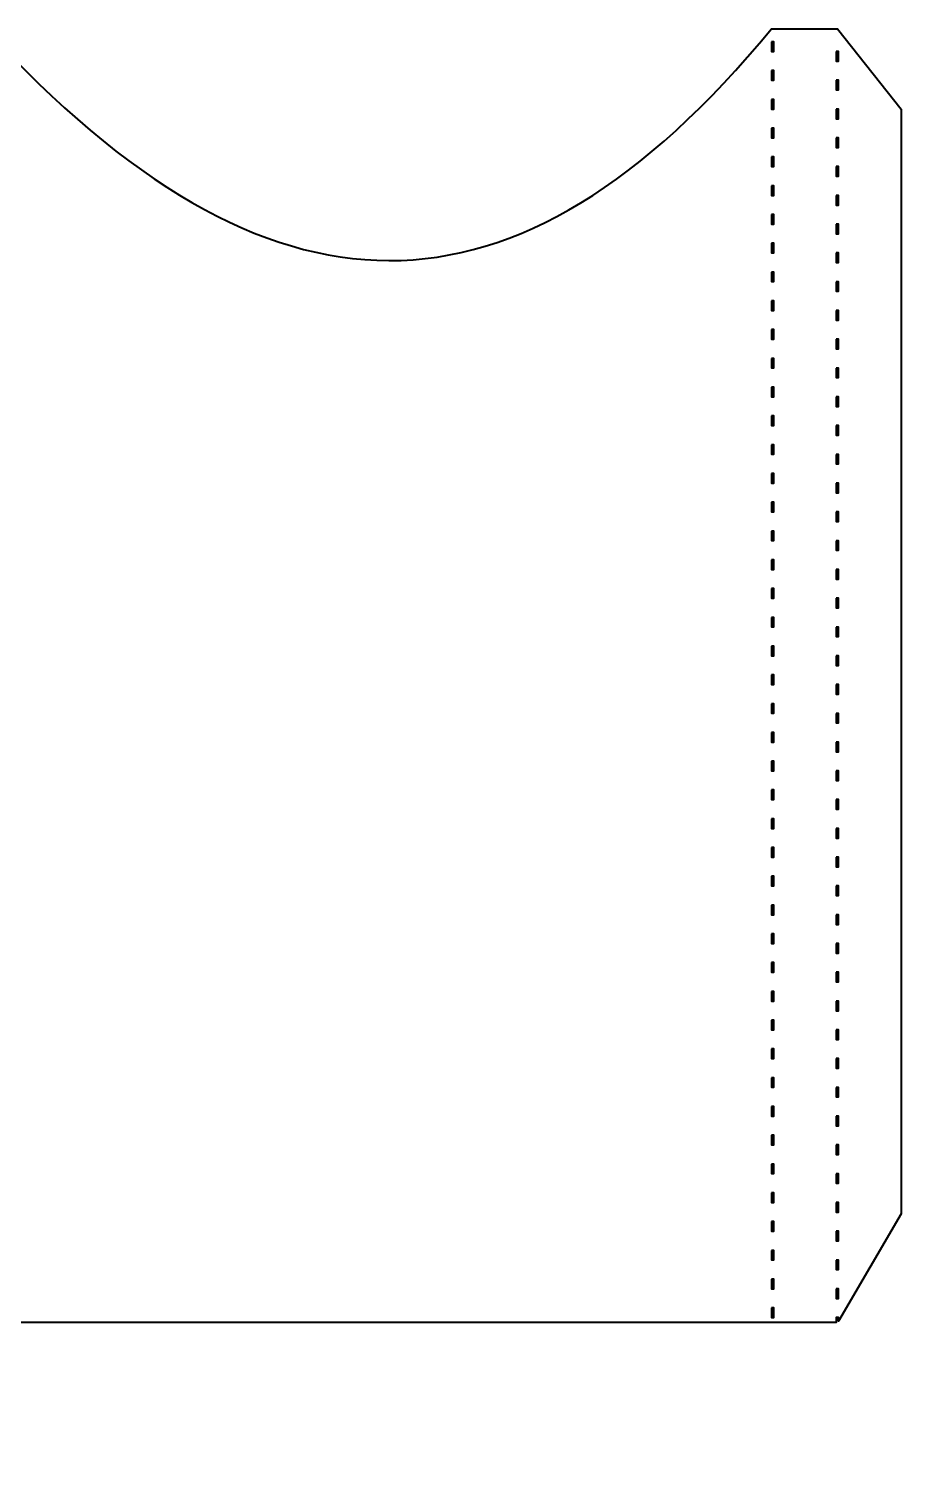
# Model space of a CAD drawing. Header units: centimetres. Extents: x -23.7 to 23.7, y -13.8 to 13.8.
# Drawn here: x -13.06 to -2.46, y -3.65 to 13.82 of the extents above; entities that cross this region are included whole.
import ezdxf

# ---------------------------------------------------------------- set-up
doc = ezdxf.new("R2010")
doc.units = ezdxf.units.CM
doc.header["$MEASUREMENT"] = 0
doc.layers.add('Layer 1', color=7, linetype='Continuous')

msp = doc.modelspace()

# ---------------------------------------------------------------- linework, layer by layer
at = {"layer": 'Layer 1', "color": 29, "lineweight": 40}
for points, knots in [([(-3.23298, 13.81832), (-3.23298, 13.81832), (-4.036, 13.81771), (-4.036, 13.81771), (-4.036, 13.81771), (-7.13794, 10.05372), (-10.1473, 10.08015), (-13.58127, 13.81048), (-13.58127, 13.81048), (-13.58127, 13.81048), (-23.66111, 13.80285), (-23.66111, 13.80285), (-23.66111, 13.80285), (-23.66111, 13.80285), (-23.64928, -2.60789), (-23.64928, -2.60789), (-23.64928, -2.60789), (-23.64928, -2.60789), (-22.76664, -3.64977), (-22.76664, -3.64977), (-22.76664, -3.64977), (-22.76664, -3.64977), (-14.93935, -3.64977), (-14.93935, -3.64977), (-14.93935, -3.64977), (-14.93935, -3.64977), (-14.25416, -2.62245), (-14.25416, -2.62245), (-14.25416, -2.62245), (-14.25416, -2.62245), (-14.25234, -1.89541), (-14.25234, -1.89541), (-14.25234, -1.89541), (-14.25234, -1.89541), (-14.20593, -1.89359), (-14.20593, -1.89359), (-14.20593, -1.89359), (-14.20593, -1.89359), (-14.20593, -3.26396), (-14.20593, -3.26396), (-14.20593, -3.26396), (-14.20593, -3.26396), (-13.99755, -3.64613), (-13.99755, -3.64613), (-13.99755, -3.64613), (-13.99755, -3.64613), (-13.72184, -3.64613), (-13.72184, -3.64613), (-13.72184, -3.64613), (-13.72184, -3.64613), (-13.54713, -3.23393), (-13.54713, -3.23393), (-13.54713, -3.23393), (-13.54713, -3.23393), (-13.54713, -1.89541), (-13.54713, -1.89541), (-13.54713, -1.89541), (-13.54713, -1.89541), (-13.56078, -1.89541), (-13.56078, -1.89541), (-13.56078, -1.89541), (-13.56078, -1.89541), (-13.56078, -1.7935), (-13.56078, -1.7935), (-13.56078, -1.7935), (-13.56078, -1.7935), (-13.53166, -1.7935), (-13.53166, -1.7935), (-13.53166, -1.7935), (-13.53166, -1.7935), (-13.53166, -1.89359), (-13.53166, -1.89359), (-13.53166, -1.89359), (-13.53166, -1.89359), (-3.25208, -1.89359), (-3.25208, -1.89359), (-3.25208, -1.89359), (-3.25208, -1.89359), (-3.25208, -1.83262), (-3.25208, -1.83262), (-3.25208, -1.83262), (-3.25208, -1.83262), (-3.22296, -1.83262), (-3.22296, -1.83262), (-3.22296, -1.83262), (-3.22296, -1.83262), (-3.22296, -1.8763), (-3.22296, -1.8763), (-3.22296, -1.8763), (-3.22296, -1.8763), (-2.45952, -0.57327), (-2.45952, -0.57327), (-2.45952, -0.57327), (-2.45952, -0.57327), (-2.45952, 12.84104), (-2.45952, 12.84104), (-2.45952, 12.84104), (-2.45952, 12.84104), (-3.23297, 13.81832), (-3.23297, 13.81832), (-3.23297, 13.81832), (-3.23297, 13.81832), (-3.23298, 13.81832), (-3.23298, 13.81832)], [0, 0, 0, 0, 0.03703704, 0.03703704, 0.03703704, 0.03703704, 0.07407407, 0.07407407, 0.07407407, 0.07407407, 0.11111111, 0.11111111, 0.11111111, 0.11111111, 0.14814815, 0.14814815, 0.14814815, 0.14814815, 0.18518519, 0.18518519, 0.18518519, 0.18518519, 0.22222222, 0.22222222, 0.22222222, 0.22222222, 0.25925926, 0.25925926, 0.25925926, 0.25925926, 0.2962963, 0.2962963, 0.2962963, 0.2962963, 0.33333333, 0.33333333, 0.33333333, 0.33333333, 0.37037037, 0.37037037, 0.37037037, 0.37037037, 0.40740741, 0.40740741, 0.40740741, 0.40740741, 0.44444444, 0.44444444, 0.44444444, 0.44444444, 0.48148148, 0.48148148, 0.48148148, 0.48148148, 0.51851852, 0.51851852, 0.51851852, 0.51851852, 0.55555556, 0.55555556, 0.55555556, 0.55555556, 0.59259259, 0.59259259, 0.59259259, 0.59259259, 0.62962963, 0.62962963, 0.62962963, 0.62962963, 0.66666667, 0.66666667, 0.66666667, 0.66666667, 0.7037037, 0.7037037, 0.7037037, 0.7037037, 0.74074074, 0.74074074, 0.74074074, 0.74074074, 0.77777778, 0.77777778, 0.77777778, 0.77777778, 0.81481481, 0.81481481, 0.81481481, 0.81481481, 0.85185185, 0.85185185, 0.85185185, 0.85185185, 0.88888889, 0.88888889, 0.88888889, 0.88888889, 0.92592593, 0.92592593, 0.92592593, 0.92592593, 1, 1, 1, 1]), ([(-4.03646, 13.65908), (-4.03646, 13.65908), (-4.00734, 13.65908), (-4.00734, 13.65908), (-4.00734, 13.65908), (-4.00734, 13.65908), (-4.00734, 13.54261), (-4.00734, 13.54261), (-4.00734, 13.54261), (-4.00734, 13.54261), (-4.03646, 13.54261), (-4.03646, 13.54261), (-4.03646, 13.54261), (-4.03646, 13.54261), (-4.03646, 13.65908), (-4.03646, 13.65908)], [0, 0, 0, 0, 0.2, 0.2, 0.2, 0.2, 0.4, 0.4, 0.4, 0.4, 0.6, 0.6, 0.6, 0.6, 1, 1, 1, 1]), ([(-3.25209, 13.5417), (-3.25209, 13.5417), (-3.22297, 13.5417), (-3.22297, 13.5417), (-3.22297, 13.5417), (-3.22297, 13.5417), (-3.22297, 13.42523), (-3.22297, 13.42523), (-3.22297, 13.42523), (-3.22297, 13.42523), (-3.25209, 13.42523), (-3.25209, 13.42523), (-3.25209, 13.42523), (-3.25209, 13.42523), (-3.25209, 13.5417), (-3.25209, 13.5417)], [0, 0, 0, 0, 0.2, 0.2, 0.2, 0.2, 0.4, 0.4, 0.4, 0.4, 0.6, 0.6, 0.6, 0.6, 1, 1, 1, 1]), ([(-4.03646, 13.30967), (-4.03646, 13.30967), (-4.00734, 13.30967), (-4.00734, 13.30967), (-4.00734, 13.30967), (-4.00734, 13.30967), (-4.00734, 13.1932), (-4.00734, 13.1932), (-4.00734, 13.1932), (-4.00734, 13.1932), (-4.03646, 13.1932), (-4.03646, 13.1932), (-4.03646, 13.1932), (-4.03646, 13.1932), (-4.03646, 13.30967), (-4.03646, 13.30967)], [0, 0, 0, 0, 0.2, 0.2, 0.2, 0.2, 0.4, 0.4, 0.4, 0.4, 0.6, 0.6, 0.6, 0.6, 1, 1, 1, 1]), ([(-3.25209, 13.19228), (-3.25209, 13.19228), (-3.22297, 13.19228), (-3.22297, 13.19228), (-3.22297, 13.19228), (-3.22297, 13.19228), (-3.22297, 13.07581), (-3.22297, 13.07581), (-3.22297, 13.07581), (-3.22297, 13.07581), (-3.25209, 13.07581), (-3.25209, 13.07581), (-3.25209, 13.07581), (-3.25209, 13.07581), (-3.25209, 13.19228), (-3.25209, 13.19228)], [0, 0, 0, 0, 0.2, 0.2, 0.2, 0.2, 0.4, 0.4, 0.4, 0.4, 0.6, 0.6, 0.6, 0.6, 1, 1, 1, 1]), ([(-4.03646, 12.96025), (-4.03646, 12.96025), (-4.00734, 12.96025), (-4.00734, 12.96025), (-4.00734, 12.96025), (-4.00734, 12.96025), (-4.00734, 12.84378), (-4.00734, 12.84378), (-4.00734, 12.84378), (-4.00734, 12.84378), (-4.03646, 12.84378), (-4.03646, 12.84378), (-4.03646, 12.84378), (-4.03646, 12.84378), (-4.03646, 12.96025), (-4.03646, 12.96025)], [0, 0, 0, 0, 0.2, 0.2, 0.2, 0.2, 0.4, 0.4, 0.4, 0.4, 0.6, 0.6, 0.6, 0.6, 1, 1, 1, 1]), ([(-3.25209, 12.84287), (-3.25209, 12.84287), (-3.22297, 12.84287), (-3.22297, 12.84287), (-3.22297, 12.84287), (-3.22297, 12.84287), (-3.22297, 12.7264), (-3.22297, 12.7264), (-3.22297, 12.7264), (-3.22297, 12.7264), (-3.25209, 12.7264), (-3.25209, 12.7264), (-3.25209, 12.7264), (-3.25209, 12.7264), (-3.25209, 12.84287), (-3.25209, 12.84287)], [0, 0, 0, 0, 0.2, 0.2, 0.2, 0.2, 0.4, 0.4, 0.4, 0.4, 0.6, 0.6, 0.6, 0.6, 1, 1, 1, 1]), ([(-4.03646, 12.61083), (-4.03646, 12.61083), (-4.00734, 12.61083), (-4.00734, 12.61083), (-4.00734, 12.61083), (-4.00734, 12.61083), (-4.00734, 12.49436), (-4.00734, 12.49436), (-4.00734, 12.49436), (-4.00734, 12.49436), (-4.03646, 12.49436), (-4.03646, 12.49436), (-4.03646, 12.49436), (-4.03646, 12.49436), (-4.03646, 12.61083), (-4.03646, 12.61083)], [0, 0, 0, 0, 0.2, 0.2, 0.2, 0.2, 0.4, 0.4, 0.4, 0.4, 0.6, 0.6, 0.6, 0.6, 1, 1, 1, 1]), ([(-3.25209, 12.49345), (-3.25209, 12.49345), (-3.22297, 12.49345), (-3.22297, 12.49345), (-3.22297, 12.49345), (-3.22297, 12.49345), (-3.22297, 12.37698), (-3.22297, 12.37698), (-3.22297, 12.37698), (-3.22297, 12.37698), (-3.25209, 12.37698), (-3.25209, 12.37698), (-3.25209, 12.37698), (-3.25209, 12.37698), (-3.25209, 12.49345), (-3.25209, 12.49345)], [0, 0, 0, 0, 0.2, 0.2, 0.2, 0.2, 0.4, 0.4, 0.4, 0.4, 0.6, 0.6, 0.6, 0.6, 1, 1, 1, 1]), ([(-4.03646, 12.26142), (-4.03646, 12.26142), (-4.00734, 12.26142), (-4.00734, 12.26142), (-4.00734, 12.26142), (-4.00734, 12.26142), (-4.00734, 12.14495), (-4.00734, 12.14495), (-4.00734, 12.14495), (-4.00734, 12.14495), (-4.03646, 12.14495), (-4.03646, 12.14495), (-4.03646, 12.14495), (-4.03646, 12.14495), (-4.03646, 12.26142), (-4.03646, 12.26142)], [0, 0, 0, 0, 0.2, 0.2, 0.2, 0.2, 0.4, 0.4, 0.4, 0.4, 0.6, 0.6, 0.6, 0.6, 1, 1, 1, 1]), ([(-3.25209, 12.14403), (-3.25209, 12.14403), (-3.22297, 12.14403), (-3.22297, 12.14403), (-3.22297, 12.14403), (-3.22297, 12.14403), (-3.22297, 12.02756), (-3.22297, 12.02756), (-3.22297, 12.02756), (-3.22297, 12.02756), (-3.25209, 12.02756), (-3.25209, 12.02756), (-3.25209, 12.02756), (-3.25209, 12.02756), (-3.25209, 12.14403), (-3.25209, 12.14403)], [0, 0, 0, 0, 0.2, 0.2, 0.2, 0.2, 0.4, 0.4, 0.4, 0.4, 0.6, 0.6, 0.6, 0.6, 1, 1, 1, 1]), ([(-4.03646, 11.912), (-4.03646, 11.912), (-4.00734, 11.912), (-4.00734, 11.912), (-4.00734, 11.912), (-4.00734, 11.912), (-4.00734, 11.79553), (-4.00734, 11.79553), (-4.00734, 11.79553), (-4.00734, 11.79553), (-4.03646, 11.79553), (-4.03646, 11.79553), (-4.03646, 11.79553), (-4.03646, 11.79553), (-4.03646, 11.912), (-4.03646, 11.912)], [0, 0, 0, 0, 0.2, 0.2, 0.2, 0.2, 0.4, 0.4, 0.4, 0.4, 0.6, 0.6, 0.6, 0.6, 1, 1, 1, 1]), ([(-3.25209, 11.79462), (-3.25209, 11.79462), (-3.22297, 11.79462), (-3.22297, 11.79462), (-3.22297, 11.79462), (-3.22297, 11.79462), (-3.22297, 11.67815), (-3.22297, 11.67815), (-3.22297, 11.67815), (-3.22297, 11.67815), (-3.25209, 11.67815), (-3.25209, 11.67815), (-3.25209, 11.67815), (-3.25209, 11.67815), (-3.25209, 11.79462), (-3.25209, 11.79462)], [0, 0, 0, 0, 0.2, 0.2, 0.2, 0.2, 0.4, 0.4, 0.4, 0.4, 0.6, 0.6, 0.6, 0.6, 1, 1, 1, 1]), ([(-4.03646, 11.56258), (-4.03646, 11.56258), (-4.00734, 11.56258), (-4.00734, 11.56258), (-4.00734, 11.56258), (-4.00734, 11.56258), (-4.00734, 11.44611), (-4.00734, 11.44611), (-4.00734, 11.44611), (-4.00734, 11.44611), (-4.03646, 11.44611), (-4.03646, 11.44611), (-4.03646, 11.44611), (-4.03646, 11.44611), (-4.03646, 11.56258), (-4.03646, 11.56258)], [0, 0, 0, 0, 0.2, 0.2, 0.2, 0.2, 0.4, 0.4, 0.4, 0.4, 0.6, 0.6, 0.6, 0.6, 1, 1, 1, 1]), ([(-3.25209, 11.4452), (-3.25209, 11.4452), (-3.22297, 11.4452), (-3.22297, 11.4452), (-3.22297, 11.4452), (-3.22297, 11.4452), (-3.22297, 11.32873), (-3.22297, 11.32873), (-3.22297, 11.32873), (-3.22297, 11.32873), (-3.25209, 11.32873), (-3.25209, 11.32873), (-3.25209, 11.32873), (-3.25209, 11.32873), (-3.25209, 11.4452), (-3.25209, 11.4452)], [0, 0, 0, 0, 0.2, 0.2, 0.2, 0.2, 0.4, 0.4, 0.4, 0.4, 0.6, 0.6, 0.6, 0.6, 1, 1, 1, 1]), ([(-4.03646, 11.21317), (-4.03646, 11.21317), (-4.00734, 11.21317), (-4.00734, 11.21317), (-4.00734, 11.21317), (-4.00734, 11.21317), (-4.00734, 11.0967), (-4.00734, 11.0967), (-4.00734, 11.0967), (-4.00734, 11.0967), (-4.03646, 11.0967), (-4.03646, 11.0967), (-4.03646, 11.0967), (-4.03646, 11.0967), (-4.03646, 11.21317), (-4.03646, 11.21317)], [0, 0, 0, 0, 0.2, 0.2, 0.2, 0.2, 0.4, 0.4, 0.4, 0.4, 0.6, 0.6, 0.6, 0.6, 1, 1, 1, 1]), ([(-3.25209, 11.09579), (-3.25209, 11.09579), (-3.22297, 11.09579), (-3.22297, 11.09579), (-3.22297, 11.09579), (-3.22297, 11.09579), (-3.22297, 10.97932), (-3.22297, 10.97932), (-3.22297, 10.97932), (-3.22297, 10.97932), (-3.25209, 10.97932), (-3.25209, 10.97932), (-3.25209, 10.97932), (-3.25209, 10.97932), (-3.25209, 11.09579), (-3.25209, 11.09579)], [0, 0, 0, 0, 0.2, 0.2, 0.2, 0.2, 0.4, 0.4, 0.4, 0.4, 0.6, 0.6, 0.6, 0.6, 1, 1, 1, 1]), ([(-4.03646, 10.86375), (-4.03646, 10.86375), (-4.00734, 10.86375), (-4.00734, 10.86375), (-4.00734, 10.86375), (-4.00734, 10.86375), (-4.00734, 10.74728), (-4.00734, 10.74728), (-4.00734, 10.74728), (-4.00734, 10.74728), (-4.03646, 10.74728), (-4.03646, 10.74728), (-4.03646, 10.74728), (-4.03646, 10.74728), (-4.03646, 10.86375), (-4.03646, 10.86375)], [0, 0, 0, 0, 0.2, 0.2, 0.2, 0.2, 0.4, 0.4, 0.4, 0.4, 0.6, 0.6, 0.6, 0.6, 1, 1, 1, 1]), ([(-3.25209, 10.74637), (-3.25209, 10.74637), (-3.22297, 10.74637), (-3.22297, 10.74637), (-3.22297, 10.74637), (-3.22297, 10.74637), (-3.22297, 10.6299), (-3.22297, 10.6299), (-3.22297, 10.6299), (-3.22297, 10.6299), (-3.25209, 10.6299), (-3.25209, 10.6299), (-3.25209, 10.6299), (-3.25209, 10.6299), (-3.25209, 10.74637), (-3.25209, 10.74637)], [0, 0, 0, 0, 0.2, 0.2, 0.2, 0.2, 0.4, 0.4, 0.4, 0.4, 0.6, 0.6, 0.6, 0.6, 1, 1, 1, 1]), ([(-4.03646, 10.51433), (-4.03646, 10.51433), (-4.00734, 10.51433), (-4.00734, 10.51433), (-4.00734, 10.51433), (-4.00734, 10.51433), (-4.00734, 10.39786), (-4.00734, 10.39786), (-4.00734, 10.39786), (-4.00734, 10.39786), (-4.03646, 10.39786), (-4.03646, 10.39786), (-4.03646, 10.39786), (-4.03646, 10.39786), (-4.03646, 10.51433), (-4.03646, 10.51433)], [0, 0, 0, 0, 0.2, 0.2, 0.2, 0.2, 0.4, 0.4, 0.4, 0.4, 0.6, 0.6, 0.6, 0.6, 1, 1, 1, 1]), ([(-3.25209, 10.39695), (-3.25209, 10.39695), (-3.22297, 10.39695), (-3.22297, 10.39695), (-3.22297, 10.39695), (-3.22297, 10.39695), (-3.22297, 10.28048), (-3.22297, 10.28048), (-3.22297, 10.28048), (-3.22297, 10.28048), (-3.25209, 10.28048), (-3.25209, 10.28048), (-3.25209, 10.28048), (-3.25209, 10.28048), (-3.25209, 10.39695), (-3.25209, 10.39695)], [0, 0, 0, 0, 0.2, 0.2, 0.2, 0.2, 0.4, 0.4, 0.4, 0.4, 0.6, 0.6, 0.6, 0.6, 1, 1, 1, 1]), ([(-4.03646, 10.16492), (-4.03646, 10.16492), (-4.00734, 10.16492), (-4.00734, 10.16492), (-4.00734, 10.16492), (-4.00734, 10.16492), (-4.00734, 10.04845), (-4.00734, 10.04845), (-4.00734, 10.04845), (-4.00734, 10.04845), (-4.03646, 10.04845), (-4.03646, 10.04845), (-4.03646, 10.04845), (-4.03646, 10.04845), (-4.03646, 10.16492), (-4.03646, 10.16492)], [0, 0, 0, 0, 0.2, 0.2, 0.2, 0.2, 0.4, 0.4, 0.4, 0.4, 0.6, 0.6, 0.6, 0.6, 1, 1, 1, 1]), ([(-3.25209, 10.04754), (-3.25209, 10.04754), (-3.22297, 10.04754), (-3.22297, 10.04754), (-3.22297, 10.04754), (-3.22297, 10.04754), (-3.22297, 9.93107), (-3.22297, 9.93107), (-3.22297, 9.93107), (-3.22297, 9.93107), (-3.25209, 9.93107), (-3.25209, 9.93107), (-3.25209, 9.93107), (-3.25209, 9.93107), (-3.25209, 10.04754), (-3.25209, 10.04754)], [0, 0, 0, 0, 0.2, 0.2, 0.2, 0.2, 0.4, 0.4, 0.4, 0.4, 0.6, 0.6, 0.6, 0.6, 1, 1, 1, 1]), ([(-4.03646, 9.8155), (-4.03646, 9.8155), (-4.00734, 9.8155), (-4.00734, 9.8155), (-4.00734, 9.8155), (-4.00734, 9.8155), (-4.00734, 9.69903), (-4.00734, 9.69903), (-4.00734, 9.69903), (-4.00734, 9.69903), (-4.03646, 9.69903), (-4.03646, 9.69903), (-4.03646, 9.69903), (-4.03646, 9.69903), (-4.03646, 9.8155), (-4.03646, 9.8155)], [0, 0, 0, 0, 0.2, 0.2, 0.2, 0.2, 0.4, 0.4, 0.4, 0.4, 0.6, 0.6, 0.6, 0.6, 1, 1, 1, 1]), ([(-3.25209, 9.69812), (-3.25209, 9.69812), (-3.22297, 9.69812), (-3.22297, 9.69812), (-3.22297, 9.69812), (-3.22297, 9.69812), (-3.22297, 9.58165), (-3.22297, 9.58165), (-3.22297, 9.58165), (-3.22297, 9.58165), (-3.25209, 9.58165), (-3.25209, 9.58165), (-3.25209, 9.58165), (-3.25209, 9.58165), (-3.25209, 9.69812), (-3.25209, 9.69812)], [0, 0, 0, 0, 0.2, 0.2, 0.2, 0.2, 0.4, 0.4, 0.4, 0.4, 0.6, 0.6, 0.6, 0.6, 1, 1, 1, 1]), ([(-4.03646, 9.46609), (-4.03646, 9.46609), (-4.00734, 9.46609), (-4.00734, 9.46609), (-4.00734, 9.46609), (-4.00734, 9.46609), (-4.00734, 9.34962), (-4.00734, 9.34962), (-4.00734, 9.34962), (-4.00734, 9.34962), (-4.03646, 9.34962), (-4.03646, 9.34962), (-4.03646, 9.34962), (-4.03646, 9.34962), (-4.03646, 9.46609), (-4.03646, 9.46609)], [0, 0, 0, 0, 0.2, 0.2, 0.2, 0.2, 0.4, 0.4, 0.4, 0.4, 0.6, 0.6, 0.6, 0.6, 1, 1, 1, 1]), ([(-3.25209, 9.3487), (-3.25209, 9.3487), (-3.22297, 9.3487), (-3.22297, 9.3487), (-3.22297, 9.3487), (-3.22297, 9.3487), (-3.22297, 9.23223), (-3.22297, 9.23223), (-3.22297, 9.23223), (-3.22297, 9.23223), (-3.25209, 9.23223), (-3.25209, 9.23223), (-3.25209, 9.23223), (-3.25209, 9.23223), (-3.25209, 9.3487), (-3.25209, 9.3487)], [0, 0, 0, 0, 0.2, 0.2, 0.2, 0.2, 0.4, 0.4, 0.4, 0.4, 0.6, 0.6, 0.6, 0.6, 1, 1, 1, 1]), ([(-4.03646, 9.11667), (-4.03646, 9.11667), (-4.00734, 9.11667), (-4.00734, 9.11667), (-4.00734, 9.11667), (-4.00734, 9.11667), (-4.00734, 9.0002), (-4.00734, 9.0002), (-4.00734, 9.0002), (-4.00734, 9.0002), (-4.03646, 9.0002), (-4.03646, 9.0002), (-4.03646, 9.0002), (-4.03646, 9.0002), (-4.03646, 9.11667), (-4.03646, 9.11667)], [0, 0, 0, 0, 0.2, 0.2, 0.2, 0.2, 0.4, 0.4, 0.4, 0.4, 0.6, 0.6, 0.6, 0.6, 1, 1, 1, 1]), ([(-3.25209, 8.99929), (-3.25209, 8.99929), (-3.22297, 8.99929), (-3.22297, 8.99929), (-3.22297, 8.99929), (-3.22297, 8.99929), (-3.22297, 8.88282), (-3.22297, 8.88282), (-3.22297, 8.88282), (-3.22297, 8.88282), (-3.25209, 8.88282), (-3.25209, 8.88282), (-3.25209, 8.88282), (-3.25209, 8.88282), (-3.25209, 8.99929), (-3.25209, 8.99929)], [0, 0, 0, 0, 0.2, 0.2, 0.2, 0.2, 0.4, 0.4, 0.4, 0.4, 0.6, 0.6, 0.6, 0.6, 1, 1, 1, 1]), ([(-4.03646, 8.76725), (-4.03646, 8.76725), (-4.00734, 8.76725), (-4.00734, 8.76725), (-4.00734, 8.76725), (-4.00734, 8.76725), (-4.00734, 8.65078), (-4.00734, 8.65078), (-4.00734, 8.65078), (-4.00734, 8.65078), (-4.03646, 8.65078), (-4.03646, 8.65078), (-4.03646, 8.65078), (-4.03646, 8.65078), (-4.03646, 8.76725), (-4.03646, 8.76725)], [0, 0, 0, 0, 0.2, 0.2, 0.2, 0.2, 0.4, 0.4, 0.4, 0.4, 0.6, 0.6, 0.6, 0.6, 1, 1, 1, 1]), ([(-3.25209, 8.64987), (-3.25209, 8.64987), (-3.22297, 8.64987), (-3.22297, 8.64987), (-3.22297, 8.64987), (-3.22297, 8.64987), (-3.22297, 8.5334), (-3.22297, 8.5334), (-3.22297, 8.5334), (-3.22297, 8.5334), (-3.25209, 8.5334), (-3.25209, 8.5334), (-3.25209, 8.5334), (-3.25209, 8.5334), (-3.25209, 8.64987), (-3.25209, 8.64987)], [0, 0, 0, 0, 0.2, 0.2, 0.2, 0.2, 0.4, 0.4, 0.4, 0.4, 0.6, 0.6, 0.6, 0.6, 1, 1, 1, 1]), ([(-4.03646, 8.41784), (-4.03646, 8.41784), (-4.00734, 8.41784), (-4.00734, 8.41784), (-4.00734, 8.41784), (-4.00734, 8.41784), (-4.00734, 8.30137), (-4.00734, 8.30137), (-4.00734, 8.30137), (-4.00734, 8.30137), (-4.03646, 8.30137), (-4.03646, 8.30137), (-4.03646, 8.30137), (-4.03646, 8.30137), (-4.03646, 8.41784), (-4.03646, 8.41784)], [0, 0, 0, 0, 0.2, 0.2, 0.2, 0.2, 0.4, 0.4, 0.4, 0.4, 0.6, 0.6, 0.6, 0.6, 1, 1, 1, 1]), ([(-3.25209, 8.30045), (-3.25209, 8.30045), (-3.22297, 8.30045), (-3.22297, 8.30045), (-3.22297, 8.30045), (-3.22297, 8.30045), (-3.22297, 8.18398), (-3.22297, 8.18398), (-3.22297, 8.18398), (-3.22297, 8.18398), (-3.25209, 8.18398), (-3.25209, 8.18398), (-3.25209, 8.18398), (-3.25209, 8.18398), (-3.25209, 8.30045), (-3.25209, 8.30045)], [0, 0, 0, 0, 0.2, 0.2, 0.2, 0.2, 0.4, 0.4, 0.4, 0.4, 0.6, 0.6, 0.6, 0.6, 1, 1, 1, 1]), ([(-4.03646, 8.06842), (-4.03646, 8.06842), (-4.00734, 8.06842), (-4.00734, 8.06842), (-4.00734, 8.06842), (-4.00734, 8.06842), (-4.00734, 7.95195), (-4.00734, 7.95195), (-4.00734, 7.95195), (-4.00734, 7.95195), (-4.03646, 7.95195), (-4.03646, 7.95195), (-4.03646, 7.95195), (-4.03646, 7.95195), (-4.03646, 8.06842), (-4.03646, 8.06842)], [0, 0, 0, 0, 0.2, 0.2, 0.2, 0.2, 0.4, 0.4, 0.4, 0.4, 0.6, 0.6, 0.6, 0.6, 1, 1, 1, 1]), ([(-3.25209, 7.95104), (-3.25209, 7.95104), (-3.22297, 7.95104), (-3.22297, 7.95104), (-3.22297, 7.95104), (-3.22297, 7.95104), (-3.22297, 7.83457), (-3.22297, 7.83457), (-3.22297, 7.83457), (-3.22297, 7.83457), (-3.25209, 7.83457), (-3.25209, 7.83457), (-3.25209, 7.83457), (-3.25209, 7.83457), (-3.25209, 7.95104), (-3.25209, 7.95104)], [0, 0, 0, 0, 0.2, 0.2, 0.2, 0.2, 0.4, 0.4, 0.4, 0.4, 0.6, 0.6, 0.6, 0.6, 1, 1, 1, 1]), ([(-4.03646, 7.719), (-4.03646, 7.719), (-4.00734, 7.719), (-4.00734, 7.719), (-4.00734, 7.719), (-4.00734, 7.719), (-4.00734, 7.60253), (-4.00734, 7.60253), (-4.00734, 7.60253), (-4.00734, 7.60253), (-4.03646, 7.60253), (-4.03646, 7.60253), (-4.03646, 7.60253), (-4.03646, 7.60253), (-4.03646, 7.719), (-4.03646, 7.719)], [0, 0, 0, 0, 0.2, 0.2, 0.2, 0.2, 0.4, 0.4, 0.4, 0.4, 0.6, 0.6, 0.6, 0.6, 1, 1, 1, 1]), ([(-3.25209, 7.60162), (-3.25209, 7.60162), (-3.22297, 7.60162), (-3.22297, 7.60162), (-3.22297, 7.60162), (-3.22297, 7.60162), (-3.22297, 7.48515), (-3.22297, 7.48515), (-3.22297, 7.48515), (-3.22297, 7.48515), (-3.25209, 7.48515), (-3.25209, 7.48515), (-3.25209, 7.48515), (-3.25209, 7.48515), (-3.25209, 7.60162), (-3.25209, 7.60162)], [0, 0, 0, 0, 0.2, 0.2, 0.2, 0.2, 0.4, 0.4, 0.4, 0.4, 0.6, 0.6, 0.6, 0.6, 1, 1, 1, 1]), ([(-4.03646, 7.36959), (-4.03646, 7.36959), (-4.00734, 7.36959), (-4.00734, 7.36959), (-4.00734, 7.36959), (-4.00734, 7.36959), (-4.00734, 7.25312), (-4.00734, 7.25312), (-4.00734, 7.25312), (-4.00734, 7.25312), (-4.03646, 7.25312), (-4.03646, 7.25312), (-4.03646, 7.25312), (-4.03646, 7.25312), (-4.03646, 7.36959), (-4.03646, 7.36959)], [0, 0, 0, 0, 0.2, 0.2, 0.2, 0.2, 0.4, 0.4, 0.4, 0.4, 0.6, 0.6, 0.6, 0.6, 1, 1, 1, 1]), ([(-3.25209, 7.2522), (-3.25209, 7.2522), (-3.22297, 7.2522), (-3.22297, 7.2522), (-3.22297, 7.2522), (-3.22297, 7.2522), (-3.22297, 7.13573), (-3.22297, 7.13573), (-3.22297, 7.13573), (-3.22297, 7.13573), (-3.25209, 7.13573), (-3.25209, 7.13573), (-3.25209, 7.13573), (-3.25209, 7.13573), (-3.25209, 7.2522), (-3.25209, 7.2522)], [0, 0, 0, 0, 0.2, 0.2, 0.2, 0.2, 0.4, 0.4, 0.4, 0.4, 0.6, 0.6, 0.6, 0.6, 1, 1, 1, 1]), ([(-4.03646, 7.02017), (-4.03646, 7.02017), (-4.00734, 7.02017), (-4.00734, 7.02017), (-4.00734, 7.02017), (-4.00734, 7.02017), (-4.00734, 6.9037), (-4.00734, 6.9037), (-4.00734, 6.9037), (-4.00734, 6.9037), (-4.03646, 6.9037), (-4.03646, 6.9037), (-4.03646, 6.9037), (-4.03646, 6.9037), (-4.03646, 7.02017), (-4.03646, 7.02017)], [0, 0, 0, 0, 0.2, 0.2, 0.2, 0.2, 0.4, 0.4, 0.4, 0.4, 0.6, 0.6, 0.6, 0.6, 1, 1, 1, 1]), ([(-3.25209, 6.90279), (-3.25209, 6.90279), (-3.22297, 6.90279), (-3.22297, 6.90279), (-3.22297, 6.90279), (-3.22297, 6.90279), (-3.22297, 6.78632), (-3.22297, 6.78632), (-3.22297, 6.78632), (-3.22297, 6.78632), (-3.25209, 6.78632), (-3.25209, 6.78632), (-3.25209, 6.78632), (-3.25209, 6.78632), (-3.25209, 6.90279), (-3.25209, 6.90279)], [0, 0, 0, 0, 0.2, 0.2, 0.2, 0.2, 0.4, 0.4, 0.4, 0.4, 0.6, 0.6, 0.6, 0.6, 1, 1, 1, 1]), ([(-4.03646, 6.67075), (-4.03646, 6.67075), (-4.00734, 6.67075), (-4.00734, 6.67075), (-4.00734, 6.67075), (-4.00734, 6.67075), (-4.00734, 6.55428), (-4.00734, 6.55428), (-4.00734, 6.55428), (-4.00734, 6.55428), (-4.03646, 6.55428), (-4.03646, 6.55428), (-4.03646, 6.55428), (-4.03646, 6.55428), (-4.03646, 6.67075), (-4.03646, 6.67075)], [0, 0, 0, 0, 0.2, 0.2, 0.2, 0.2, 0.4, 0.4, 0.4, 0.4, 0.6, 0.6, 0.6, 0.6, 1, 1, 1, 1]), ([(-3.25209, 6.55337), (-3.25209, 6.55337), (-3.22297, 6.55337), (-3.22297, 6.55337), (-3.22297, 6.55337), (-3.22297, 6.55337), (-3.22297, 6.4369), (-3.22297, 6.4369), (-3.22297, 6.4369), (-3.22297, 6.4369), (-3.25209, 6.4369), (-3.25209, 6.4369), (-3.25209, 6.4369), (-3.25209, 6.4369), (-3.25209, 6.55337), (-3.25209, 6.55337)], [0, 0, 0, 0, 0.2, 0.2, 0.2, 0.2, 0.4, 0.4, 0.4, 0.4, 0.6, 0.6, 0.6, 0.6, 1, 1, 1, 1]), ([(-4.03646, 6.32134), (-4.03646, 6.32134), (-4.00734, 6.32134), (-4.00734, 6.32134), (-4.00734, 6.32134), (-4.00734, 6.32134), (-4.00734, 6.20487), (-4.00734, 6.20487), (-4.00734, 6.20487), (-4.00734, 6.20487), (-4.03646, 6.20487), (-4.03646, 6.20487), (-4.03646, 6.20487), (-4.03646, 6.20487), (-4.03646, 6.32134), (-4.03646, 6.32134)], [0, 0, 0, 0, 0.2, 0.2, 0.2, 0.2, 0.4, 0.4, 0.4, 0.4, 0.6, 0.6, 0.6, 0.6, 1, 1, 1, 1]), ([(-3.25209, 6.20396), (-3.25209, 6.20396), (-3.22297, 6.20396), (-3.22297, 6.20396), (-3.22297, 6.20396), (-3.22297, 6.20396), (-3.22297, 6.08749), (-3.22297, 6.08749), (-3.22297, 6.08749), (-3.22297, 6.08749), (-3.25209, 6.08749), (-3.25209, 6.08749), (-3.25209, 6.08749), (-3.25209, 6.08749), (-3.25209, 6.20396), (-3.25209, 6.20396)], [0, 0, 0, 0, 0.2, 0.2, 0.2, 0.2, 0.4, 0.4, 0.4, 0.4, 0.6, 0.6, 0.6, 0.6, 1, 1, 1, 1]), ([(-4.03646, 5.97192), (-4.03646, 5.97192), (-4.00734, 5.97192), (-4.00734, 5.97192), (-4.00734, 5.97192), (-4.00734, 5.97192), (-4.00734, 5.85545), (-4.00734, 5.85545), (-4.00734, 5.85545), (-4.00734, 5.85545), (-4.03646, 5.85545), (-4.03646, 5.85545), (-4.03646, 5.85545), (-4.03646, 5.85545), (-4.03646, 5.97192), (-4.03646, 5.97192)], [0, 0, 0, 0, 0.2, 0.2, 0.2, 0.2, 0.4, 0.4, 0.4, 0.4, 0.6, 0.6, 0.6, 0.6, 1, 1, 1, 1]), ([(-3.25209, 5.85454), (-3.25209, 5.85454), (-3.22297, 5.85454), (-3.22297, 5.85454), (-3.22297, 5.85454), (-3.22297, 5.85454), (-3.22297, 5.73807), (-3.22297, 5.73807), (-3.22297, 5.73807), (-3.22297, 5.73807), (-3.25209, 5.73807), (-3.25209, 5.73807), (-3.25209, 5.73807), (-3.25209, 5.73807), (-3.25209, 5.85454), (-3.25209, 5.85454)], [0, 0, 0, 0, 0.2, 0.2, 0.2, 0.2, 0.4, 0.4, 0.4, 0.4, 0.6, 0.6, 0.6, 0.6, 1, 1, 1, 1]), ([(-4.03646, 5.6225), (-4.03646, 5.6225), (-4.00734, 5.6225), (-4.00734, 5.6225), (-4.00734, 5.6225), (-4.00734, 5.6225), (-4.00734, 5.50603), (-4.00734, 5.50603), (-4.00734, 5.50603), (-4.00734, 5.50603), (-4.03646, 5.50603), (-4.03646, 5.50603), (-4.03646, 5.50603), (-4.03646, 5.50603), (-4.03646, 5.6225), (-4.03646, 5.6225)], [0, 0, 0, 0, 0.2, 0.2, 0.2, 0.2, 0.4, 0.4, 0.4, 0.4, 0.6, 0.6, 0.6, 0.6, 1, 1, 1, 1]), ([(-3.25209, 5.50512), (-3.25209, 5.50512), (-3.22297, 5.50512), (-3.22297, 5.50512), (-3.22297, 5.50512), (-3.22297, 5.50512), (-3.22297, 5.38865), (-3.22297, 5.38865), (-3.22297, 5.38865), (-3.22297, 5.38865), (-3.25209, 5.38865), (-3.25209, 5.38865), (-3.25209, 5.38865), (-3.25209, 5.38865), (-3.25209, 5.50512), (-3.25209, 5.50512)], [0, 0, 0, 0, 0.2, 0.2, 0.2, 0.2, 0.4, 0.4, 0.4, 0.4, 0.6, 0.6, 0.6, 0.6, 1, 1, 1, 1]), ([(-4.03646, 5.27309), (-4.03646, 5.27309), (-4.00734, 5.27309), (-4.00734, 5.27309), (-4.00734, 5.27309), (-4.00734, 5.27309), (-4.00734, 5.15662), (-4.00734, 5.15662), (-4.00734, 5.15662), (-4.00734, 5.15662), (-4.03646, 5.15662), (-4.03646, 5.15662), (-4.03646, 5.15662), (-4.03646, 5.15662), (-4.03646, 5.27309), (-4.03646, 5.27309)], [0, 0, 0, 0, 0.2, 0.2, 0.2, 0.2, 0.4, 0.4, 0.4, 0.4, 0.6, 0.6, 0.6, 0.6, 1, 1, 1, 1]), ([(-3.25209, 5.15571), (-3.25209, 5.15571), (-3.22297, 5.15571), (-3.22297, 5.15571), (-3.22297, 5.15571), (-3.22297, 5.15571), (-3.22297, 5.03924), (-3.22297, 5.03924), (-3.22297, 5.03924), (-3.22297, 5.03924), (-3.25209, 5.03924), (-3.25209, 5.03924), (-3.25209, 5.03924), (-3.25209, 5.03924), (-3.25209, 5.15571), (-3.25209, 5.15571)], [0, 0, 0, 0, 0.2, 0.2, 0.2, 0.2, 0.4, 0.4, 0.4, 0.4, 0.6, 0.6, 0.6, 0.6, 1, 1, 1, 1]), ([(-4.03646, 4.92367), (-4.03646, 4.92367), (-4.00734, 4.92367), (-4.00734, 4.92367), (-4.00734, 4.92367), (-4.00734, 4.92367), (-4.00734, 4.8072), (-4.00734, 4.8072), (-4.00734, 4.8072), (-4.00734, 4.8072), (-4.03646, 4.8072), (-4.03646, 4.8072), (-4.03646, 4.8072), (-4.03646, 4.8072), (-4.03646, 4.92367), (-4.03646, 4.92367)], [0, 0, 0, 0, 0.2, 0.2, 0.2, 0.2, 0.4, 0.4, 0.4, 0.4, 0.6, 0.6, 0.6, 0.6, 1, 1, 1, 1]), ([(-3.25209, 4.80629), (-3.25209, 4.80629), (-3.22297, 4.80629), (-3.22297, 4.80629), (-3.22297, 4.80629), (-3.22297, 4.80629), (-3.22297, 4.68982), (-3.22297, 4.68982), (-3.22297, 4.68982), (-3.22297, 4.68982), (-3.25209, 4.68982), (-3.25209, 4.68982), (-3.25209, 4.68982), (-3.25209, 4.68982), (-3.25209, 4.80629), (-3.25209, 4.80629)], [0, 0, 0, 0, 0.2, 0.2, 0.2, 0.2, 0.4, 0.4, 0.4, 0.4, 0.6, 0.6, 0.6, 0.6, 1, 1, 1, 1]), ([(-4.03646, 4.57426), (-4.03646, 4.57426), (-4.00734, 4.57426), (-4.00734, 4.57426), (-4.00734, 4.57426), (-4.00734, 4.57426), (-4.00734, 4.45779), (-4.00734, 4.45779), (-4.00734, 4.45779), (-4.00734, 4.45779), (-4.03646, 4.45779), (-4.03646, 4.45779), (-4.03646, 4.45779), (-4.03646, 4.45779), (-4.03646, 4.57426), (-4.03646, 4.57426)], [0, 0, 0, 0, 0.2, 0.2, 0.2, 0.2, 0.4, 0.4, 0.4, 0.4, 0.6, 0.6, 0.6, 0.6, 1, 1, 1, 1]), ([(-3.25209, 4.45687), (-3.25209, 4.45687), (-3.22297, 4.45687), (-3.22297, 4.45687), (-3.22297, 4.45687), (-3.22297, 4.45687), (-3.22297, 4.3404), (-3.22297, 4.3404), (-3.22297, 4.3404), (-3.22297, 4.3404), (-3.25209, 4.3404), (-3.25209, 4.3404), (-3.25209, 4.3404), (-3.25209, 4.3404), (-3.25209, 4.45687), (-3.25209, 4.45687)], [0, 0, 0, 0, 0.2, 0.2, 0.2, 0.2, 0.4, 0.4, 0.4, 0.4, 0.6, 0.6, 0.6, 0.6, 1, 1, 1, 1]), ([(-4.03646, 4.22484), (-4.03646, 4.22484), (-4.00734, 4.22484), (-4.00734, 4.22484), (-4.00734, 4.22484), (-4.00734, 4.22484), (-4.00734, 4.10837), (-4.00734, 4.10837), (-4.00734, 4.10837), (-4.00734, 4.10837), (-4.03646, 4.10837), (-4.03646, 4.10837), (-4.03646, 4.10837), (-4.03646, 4.10837), (-4.03646, 4.22484), (-4.03646, 4.22484)], [0, 0, 0, 0, 0.2, 0.2, 0.2, 0.2, 0.4, 0.4, 0.4, 0.4, 0.6, 0.6, 0.6, 0.6, 1, 1, 1, 1]), ([(-3.25209, 4.10746), (-3.25209, 4.10746), (-3.22297, 4.10746), (-3.22297, 4.10746), (-3.22297, 4.10746), (-3.22297, 4.10746), (-3.22297, 3.99099), (-3.22297, 3.99099), (-3.22297, 3.99099), (-3.22297, 3.99099), (-3.25209, 3.99099), (-3.25209, 3.99099), (-3.25209, 3.99099), (-3.25209, 3.99099), (-3.25209, 4.10746), (-3.25209, 4.10746)], [0, 0, 0, 0, 0.2, 0.2, 0.2, 0.2, 0.4, 0.4, 0.4, 0.4, 0.6, 0.6, 0.6, 0.6, 1, 1, 1, 1]), ([(-4.03646, 3.87542), (-4.03646, 3.87542), (-4.00734, 3.87542), (-4.00734, 3.87542), (-4.00734, 3.87542), (-4.00734, 3.87542), (-4.00734, 3.75895), (-4.00734, 3.75895), (-4.00734, 3.75895), (-4.00734, 3.75895), (-4.03646, 3.75895), (-4.03646, 3.75895), (-4.03646, 3.75895), (-4.03646, 3.75895), (-4.03646, 3.87542), (-4.03646, 3.87542)], [0, 0, 0, 0, 0.2, 0.2, 0.2, 0.2, 0.4, 0.4, 0.4, 0.4, 0.6, 0.6, 0.6, 0.6, 1, 1, 1, 1]), ([(-3.25209, 3.75804), (-3.25209, 3.75804), (-3.22297, 3.75804), (-3.22297, 3.75804), (-3.22297, 3.75804), (-3.22297, 3.75804), (-3.22297, 3.64157), (-3.22297, 3.64157), (-3.22297, 3.64157), (-3.22297, 3.64157), (-3.25209, 3.64157), (-3.25209, 3.64157), (-3.25209, 3.64157), (-3.25209, 3.64157), (-3.25209, 3.75804), (-3.25209, 3.75804)], [0, 0, 0, 0, 0.2, 0.2, 0.2, 0.2, 0.4, 0.4, 0.4, 0.4, 0.6, 0.6, 0.6, 0.6, 1, 1, 1, 1]), ([(-4.03646, 3.52601), (-4.03646, 3.52601), (-4.00734, 3.52601), (-4.00734, 3.52601), (-4.00734, 3.52601), (-4.00734, 3.52601), (-4.00734, 3.40954), (-4.00734, 3.40954), (-4.00734, 3.40954), (-4.00734, 3.40954), (-4.03646, 3.40954), (-4.03646, 3.40954), (-4.03646, 3.40954), (-4.03646, 3.40954), (-4.03646, 3.52601), (-4.03646, 3.52601)], [0, 0, 0, 0, 0.2, 0.2, 0.2, 0.2, 0.4, 0.4, 0.4, 0.4, 0.6, 0.6, 0.6, 0.6, 1, 1, 1, 1]), ([(-3.25209, 3.40862), (-3.25209, 3.40862), (-3.22297, 3.40862), (-3.22297, 3.40862), (-3.22297, 3.40862), (-3.22297, 3.40862), (-3.22297, 3.29215), (-3.22297, 3.29215), (-3.22297, 3.29215), (-3.22297, 3.29215), (-3.25209, 3.29215), (-3.25209, 3.29215), (-3.25209, 3.29215), (-3.25209, 3.29215), (-3.25209, 3.40862), (-3.25209, 3.40862)], [0, 0, 0, 0, 0.2, 0.2, 0.2, 0.2, 0.4, 0.4, 0.4, 0.4, 0.6, 0.6, 0.6, 0.6, 1, 1, 1, 1]), ([(-4.03646, 3.17659), (-4.03646, 3.17659), (-4.00734, 3.17659), (-4.00734, 3.17659), (-4.00734, 3.17659), (-4.00734, 3.17659), (-4.00734, 3.06012), (-4.00734, 3.06012), (-4.00734, 3.06012), (-4.00734, 3.06012), (-4.03646, 3.06012), (-4.03646, 3.06012), (-4.03646, 3.06012), (-4.03646, 3.06012), (-4.03646, 3.17659), (-4.03646, 3.17659)], [0, 0, 0, 0, 0.2, 0.2, 0.2, 0.2, 0.4, 0.4, 0.4, 0.4, 0.6, 0.6, 0.6, 0.6, 1, 1, 1, 1]), ([(-3.25209, 3.05921), (-3.25209, 3.05921), (-3.22297, 3.05921), (-3.22297, 3.05921), (-3.22297, 3.05921), (-3.22297, 3.05921), (-3.22297, 2.94274), (-3.22297, 2.94274), (-3.22297, 2.94274), (-3.22297, 2.94274), (-3.25209, 2.94274), (-3.25209, 2.94274), (-3.25209, 2.94274), (-3.25209, 2.94274), (-3.25209, 3.05921), (-3.25209, 3.05921)], [0, 0, 0, 0, 0.2, 0.2, 0.2, 0.2, 0.4, 0.4, 0.4, 0.4, 0.6, 0.6, 0.6, 0.6, 1, 1, 1, 1]), ([(-4.03646, 2.82717), (-4.03646, 2.82717), (-4.00734, 2.82717), (-4.00734, 2.82717), (-4.00734, 2.82717), (-4.00734, 2.82717), (-4.00734, 2.7107), (-4.00734, 2.7107), (-4.00734, 2.7107), (-4.00734, 2.7107), (-4.03646, 2.7107), (-4.03646, 2.7107), (-4.03646, 2.7107), (-4.03646, 2.7107), (-4.03646, 2.82717), (-4.03646, 2.82717)], [0, 0, 0, 0, 0.2, 0.2, 0.2, 0.2, 0.4, 0.4, 0.4, 0.4, 0.6, 0.6, 0.6, 0.6, 1, 1, 1, 1]), ([(-3.25209, 2.70979), (-3.25209, 2.70979), (-3.22297, 2.70979), (-3.22297, 2.70979), (-3.22297, 2.70979), (-3.22297, 2.70979), (-3.22297, 2.59332), (-3.22297, 2.59332), (-3.22297, 2.59332), (-3.22297, 2.59332), (-3.25209, 2.59332), (-3.25209, 2.59332), (-3.25209, 2.59332), (-3.25209, 2.59332), (-3.25209, 2.70979), (-3.25209, 2.70979)], [0, 0, 0, 0, 0.2, 0.2, 0.2, 0.2, 0.4, 0.4, 0.4, 0.4, 0.6, 0.6, 0.6, 0.6, 1, 1, 1, 1]), ([(-4.03646, 2.47776), (-4.03646, 2.47776), (-4.00734, 2.47776), (-4.00734, 2.47776), (-4.00734, 2.47776), (-4.00734, 2.47776), (-4.00734, 2.36129), (-4.00734, 2.36129), (-4.00734, 2.36129), (-4.00734, 2.36129), (-4.03646, 2.36129), (-4.03646, 2.36129), (-4.03646, 2.36129), (-4.03646, 2.36129), (-4.03646, 2.47776), (-4.03646, 2.47776)], [0, 0, 0, 0, 0.2, 0.2, 0.2, 0.2, 0.4, 0.4, 0.4, 0.4, 0.6, 0.6, 0.6, 0.6, 1, 1, 1, 1]), ([(-3.25209, 2.36037), (-3.25209, 2.36037), (-3.22297, 2.36037), (-3.22297, 2.36037), (-3.22297, 2.36037), (-3.22297, 2.36037), (-3.22297, 2.2439), (-3.22297, 2.2439), (-3.22297, 2.2439), (-3.22297, 2.2439), (-3.25209, 2.2439), (-3.25209, 2.2439), (-3.25209, 2.2439), (-3.25209, 2.2439), (-3.25209, 2.36037), (-3.25209, 2.36037)], [0, 0, 0, 0, 0.2, 0.2, 0.2, 0.2, 0.4, 0.4, 0.4, 0.4, 0.6, 0.6, 0.6, 0.6, 1, 1, 1, 1]), ([(-4.03646, 2.12834), (-4.03646, 2.12834), (-4.00734, 2.12834), (-4.00734, 2.12834), (-4.00734, 2.12834), (-4.00734, 2.12834), (-4.00734, 2.01187), (-4.00734, 2.01187), (-4.00734, 2.01187), (-4.00734, 2.01187), (-4.03646, 2.01187), (-4.03646, 2.01187), (-4.03646, 2.01187), (-4.03646, 2.01187), (-4.03646, 2.12834), (-4.03646, 2.12834)], [0, 0, 0, 0, 0.2, 0.2, 0.2, 0.2, 0.4, 0.4, 0.4, 0.4, 0.6, 0.6, 0.6, 0.6, 1, 1, 1, 1]), ([(-3.25209, 2.01096), (-3.25209, 2.01096), (-3.22297, 2.01096), (-3.22297, 2.01096), (-3.22297, 2.01096), (-3.22297, 2.01096), (-3.22297, 1.89449), (-3.22297, 1.89449), (-3.22297, 1.89449), (-3.22297, 1.89449), (-3.25209, 1.89449), (-3.25209, 1.89449), (-3.25209, 1.89449), (-3.25209, 1.89449), (-3.25209, 2.01096), (-3.25209, 2.01096)], [0, 0, 0, 0, 0.2, 0.2, 0.2, 0.2, 0.4, 0.4, 0.4, 0.4, 0.6, 0.6, 0.6, 0.6, 1, 1, 1, 1]), ([(-4.03646, 1.77892), (-4.03646, 1.77892), (-4.00734, 1.77892), (-4.00734, 1.77892), (-4.00734, 1.77892), (-4.00734, 1.77892), (-4.00734, 1.66245), (-4.00734, 1.66245), (-4.00734, 1.66245), (-4.00734, 1.66245), (-4.03646, 1.66245), (-4.03646, 1.66245), (-4.03646, 1.66245), (-4.03646, 1.66245), (-4.03646, 1.77892), (-4.03646, 1.77892)], [0, 0, 0, 0, 0.2, 0.2, 0.2, 0.2, 0.4, 0.4, 0.4, 0.4, 0.6, 0.6, 0.6, 0.6, 1, 1, 1, 1]), ([(-3.25209, 1.66154), (-3.25209, 1.66154), (-3.22297, 1.66154), (-3.22297, 1.66154), (-3.22297, 1.66154), (-3.22297, 1.66154), (-3.22297, 1.54507), (-3.22297, 1.54507), (-3.22297, 1.54507), (-3.22297, 1.54507), (-3.25209, 1.54507), (-3.25209, 1.54507), (-3.25209, 1.54507), (-3.25209, 1.54507), (-3.25209, 1.66154), (-3.25209, 1.66154)], [0, 0, 0, 0, 0.2, 0.2, 0.2, 0.2, 0.4, 0.4, 0.4, 0.4, 0.6, 0.6, 0.6, 0.6, 1, 1, 1, 1]), ([(-4.03646, 1.42951), (-4.03646, 1.42951), (-4.00734, 1.42951), (-4.00734, 1.42951), (-4.00734, 1.42951), (-4.00734, 1.42951), (-4.00734, 1.31304), (-4.00734, 1.31304), (-4.00734, 1.31304), (-4.00734, 1.31304), (-4.03646, 1.31304), (-4.03646, 1.31304), (-4.03646, 1.31304), (-4.03646, 1.31304), (-4.03646, 1.42951), (-4.03646, 1.42951)], [0, 0, 0, 0, 0.2, 0.2, 0.2, 0.2, 0.4, 0.4, 0.4, 0.4, 0.6, 0.6, 0.6, 0.6, 1, 1, 1, 1]), ([(-3.25209, 1.31213), (-3.25209, 1.31213), (-3.22297, 1.31213), (-3.22297, 1.31213), (-3.22297, 1.31213), (-3.22297, 1.31213), (-3.22297, 1.19566), (-3.22297, 1.19566), (-3.22297, 1.19566), (-3.22297, 1.19566), (-3.25209, 1.19566), (-3.25209, 1.19566), (-3.25209, 1.19566), (-3.25209, 1.19566), (-3.25209, 1.31213), (-3.25209, 1.31213)], [0, 0, 0, 0, 0.2, 0.2, 0.2, 0.2, 0.4, 0.4, 0.4, 0.4, 0.6, 0.6, 0.6, 0.6, 1, 1, 1, 1]), ([(-4.03646, 1.08009), (-4.03646, 1.08009), (-4.00734, 1.08009), (-4.00734, 1.08009), (-4.00734, 1.08009), (-4.00734, 1.08009), (-4.00734, 0.96362), (-4.00734, 0.96362), (-4.00734, 0.96362), (-4.00734, 0.96362), (-4.03646, 0.96362), (-4.03646, 0.96362), (-4.03646, 0.96362), (-4.03646, 0.96362), (-4.03646, 1.08009), (-4.03646, 1.08009)], [0, 0, 0, 0, 0.2, 0.2, 0.2, 0.2, 0.4, 0.4, 0.4, 0.4, 0.6, 0.6, 0.6, 0.6, 1, 1, 1, 1]), ([(-3.25209, 0.96271), (-3.25209, 0.96271), (-3.22297, 0.96271), (-3.22297, 0.96271), (-3.22297, 0.96271), (-3.22297, 0.96271), (-3.22297, 0.84624), (-3.22297, 0.84624), (-3.22297, 0.84624), (-3.22297, 0.84624), (-3.25209, 0.84624), (-3.25209, 0.84624), (-3.25209, 0.84624), (-3.25209, 0.84624), (-3.25209, 0.96271), (-3.25209, 0.96271)], [0, 0, 0, 0, 0.2, 0.2, 0.2, 0.2, 0.4, 0.4, 0.4, 0.4, 0.6, 0.6, 0.6, 0.6, 1, 1, 1, 1]), ([(-4.03646, 0.73067), (-4.03646, 0.73067), (-4.00734, 0.73067), (-4.00734, 0.73067), (-4.00734, 0.73067), (-4.00734, 0.73067), (-4.00734, 0.6142), (-4.00734, 0.6142), (-4.00734, 0.6142), (-4.00734, 0.6142), (-4.03646, 0.6142), (-4.03646, 0.6142), (-4.03646, 0.6142), (-4.03646, 0.6142), (-4.03646, 0.73067), (-4.03646, 0.73067)], [0, 0, 0, 0, 0.2, 0.2, 0.2, 0.2, 0.4, 0.4, 0.4, 0.4, 0.6, 0.6, 0.6, 0.6, 1, 1, 1, 1]), ([(-3.25209, 0.61329), (-3.25209, 0.61329), (-3.22297, 0.61329), (-3.22297, 0.61329), (-3.22297, 0.61329), (-3.22297, 0.61329), (-3.22297, 0.49682), (-3.22297, 0.49682), (-3.22297, 0.49682), (-3.22297, 0.49682), (-3.25209, 0.49682), (-3.25209, 0.49682), (-3.25209, 0.49682), (-3.25209, 0.49682), (-3.25209, 0.61329), (-3.25209, 0.61329)], [0, 0, 0, 0, 0.2, 0.2, 0.2, 0.2, 0.4, 0.4, 0.4, 0.4, 0.6, 0.6, 0.6, 0.6, 1, 1, 1, 1]), ([(-4.03646, 0.38126), (-4.03646, 0.38126), (-4.00734, 0.38126), (-4.00734, 0.38126), (-4.00734, 0.38126), (-4.00734, 0.38126), (-4.00734, 0.26479), (-4.00734, 0.26479), (-4.00734, 0.26479), (-4.00734, 0.26479), (-4.03646, 0.26479), (-4.03646, 0.26479), (-4.03646, 0.26479), (-4.03646, 0.26479), (-4.03646, 0.38126), (-4.03646, 0.38126)], [0, 0, 0, 0, 0.2, 0.2, 0.2, 0.2, 0.4, 0.4, 0.4, 0.4, 0.6, 0.6, 0.6, 0.6, 1, 1, 1, 1]), ([(-3.25209, 0.26388), (-3.25209, 0.26388), (-3.22297, 0.26388), (-3.22297, 0.26388), (-3.22297, 0.26388), (-3.22297, 0.26388), (-3.22297, 0.14741), (-3.22297, 0.14741), (-3.22297, 0.14741), (-3.22297, 0.14741), (-3.25209, 0.14741), (-3.25209, 0.14741), (-3.25209, 0.14741), (-3.25209, 0.14741), (-3.25209, 0.26388), (-3.25209, 0.26388)], [0, 0, 0, 0, 0.2, 0.2, 0.2, 0.2, 0.4, 0.4, 0.4, 0.4, 0.6, 0.6, 0.6, 0.6, 1, 1, 1, 1]), ([(-4.03646, 0.03184), (-4.03646, 0.03184), (-4.00734, 0.03184), (-4.00734, 0.03184), (-4.00734, 0.03184), (-4.00734, 0.03184), (-4.00734, -0.08463), (-4.00734, -0.08463), (-4.00734, -0.08463), (-4.00734, -0.08463), (-4.03646, -0.08463), (-4.03646, -0.08463), (-4.03646, -0.08463), (-4.03646, -0.08463), (-4.03646, 0.03184), (-4.03646, 0.03184)], [0, 0, 0, 0, 0.2, 0.2, 0.2, 0.2, 0.4, 0.4, 0.4, 0.4, 0.6, 0.6, 0.6, 0.6, 1, 1, 1, 1]), ([(-3.25209, -0.08554), (-3.25209, -0.08554), (-3.22297, -0.08554), (-3.22297, -0.08554), (-3.22297, -0.08554), (-3.22297, -0.08554), (-3.22297, -0.20201), (-3.22297, -0.20201), (-3.22297, -0.20201), (-3.22297, -0.20201), (-3.25209, -0.20201), (-3.25209, -0.20201), (-3.25209, -0.20201), (-3.25209, -0.20201), (-3.25209, -0.08554), (-3.25209, -0.08554)], [0, 0, 0, 0, 0.2, 0.2, 0.2, 0.2, 0.4, 0.4, 0.4, 0.4, 0.6, 0.6, 0.6, 0.6, 1, 1, 1, 1]), ([(-4.03646, -0.31757), (-4.03646, -0.31757), (-4.00734, -0.31757), (-4.00734, -0.31757), (-4.00734, -0.31757), (-4.00734, -0.31757), (-4.00734, -0.43404), (-4.00734, -0.43404), (-4.00734, -0.43404), (-4.00734, -0.43404), (-4.03646, -0.43404), (-4.03646, -0.43404), (-4.03646, -0.43404), (-4.03646, -0.43404), (-4.03646, -0.31757), (-4.03646, -0.31757)], [0, 0, 0, 0, 0.2, 0.2, 0.2, 0.2, 0.4, 0.4, 0.4, 0.4, 0.6, 0.6, 0.6, 0.6, 1, 1, 1, 1]), ([(-3.25209, -0.43496), (-3.25209, -0.43496), (-3.22297, -0.43496), (-3.22297, -0.43496), (-3.22297, -0.43496), (-3.22297, -0.43496), (-3.22297, -0.55143), (-3.22297, -0.55143), (-3.22297, -0.55143), (-3.22297, -0.55143), (-3.25209, -0.55143), (-3.25209, -0.55143), (-3.25209, -0.55143), (-3.25209, -0.55143), (-3.25209, -0.43496), (-3.25209, -0.43496)], [0, 0, 0, 0, 0.2, 0.2, 0.2, 0.2, 0.4, 0.4, 0.4, 0.4, 0.6, 0.6, 0.6, 0.6, 1, 1, 1, 1]), ([(-4.03646, -0.66699), (-4.03646, -0.66699), (-4.00734, -0.66699), (-4.00734, -0.66699), (-4.00734, -0.66699), (-4.00734, -0.66699), (-4.00734, -0.78346), (-4.00734, -0.78346), (-4.00734, -0.78346), (-4.00734, -0.78346), (-4.03646, -0.78346), (-4.03646, -0.78346), (-4.03646, -0.78346), (-4.03646, -0.78346), (-4.03646, -0.66699), (-4.03646, -0.66699)], [0, 0, 0, 0, 0.2, 0.2, 0.2, 0.2, 0.4, 0.4, 0.4, 0.4, 0.6, 0.6, 0.6, 0.6, 1, 1, 1, 1]), ([(-3.25209, -0.78437), (-3.25209, -0.78437), (-3.22297, -0.78437), (-3.22297, -0.78437), (-3.22297, -0.78437), (-3.22297, -0.78437), (-3.22297, -0.90084), (-3.22297, -0.90084), (-3.22297, -0.90084), (-3.22297, -0.90084), (-3.25209, -0.90084), (-3.25209, -0.90084), (-3.25209, -0.90084), (-3.25209, -0.90084), (-3.25209, -0.78437), (-3.25209, -0.78437)], [0, 0, 0, 0, 0.2, 0.2, 0.2, 0.2, 0.4, 0.4, 0.4, 0.4, 0.6, 0.6, 0.6, 0.6, 1, 1, 1, 1]), ([(-4.03646, -1.01641), (-4.03646, -1.01641), (-4.00734, -1.01641), (-4.00734, -1.01641), (-4.00734, -1.01641), (-4.00734, -1.01641), (-4.00734, -1.13288), (-4.00734, -1.13288), (-4.00734, -1.13288), (-4.00734, -1.13288), (-4.03646, -1.13288), (-4.03646, -1.13288), (-4.03646, -1.13288), (-4.03646, -1.13288), (-4.03646, -1.01641), (-4.03646, -1.01641)], [0, 0, 0, 0, 0.2, 0.2, 0.2, 0.2, 0.4, 0.4, 0.4, 0.4, 0.6, 0.6, 0.6, 0.6, 1, 1, 1, 1]), ([(-3.25209, -1.13379), (-3.25209, -1.13379), (-3.22297, -1.13379), (-3.22297, -1.13379), (-3.22297, -1.13379), (-3.22297, -1.13379), (-3.22297, -1.25026), (-3.22297, -1.25026), (-3.22297, -1.25026), (-3.22297, -1.25026), (-3.25209, -1.25026), (-3.25209, -1.25026), (-3.25209, -1.25026), (-3.25209, -1.25026), (-3.25209, -1.13379), (-3.25209, -1.13379)], [0, 0, 0, 0, 0.2, 0.2, 0.2, 0.2, 0.4, 0.4, 0.4, 0.4, 0.6, 0.6, 0.6, 0.6, 1, 1, 1, 1]), ([(-4.03646, -1.36582), (-4.03646, -1.36582), (-4.00734, -1.36582), (-4.00734, -1.36582), (-4.00734, -1.36582), (-4.00734, -1.36582), (-4.00734, -1.48229), (-4.00734, -1.48229), (-4.00734, -1.48229), (-4.00734, -1.48229), (-4.03646, -1.48229), (-4.03646, -1.48229), (-4.03646, -1.48229), (-4.03646, -1.48229), (-4.03646, -1.36582), (-4.03646, -1.36582)], [0, 0, 0, 0, 0.2, 0.2, 0.2, 0.2, 0.4, 0.4, 0.4, 0.4, 0.6, 0.6, 0.6, 0.6, 1, 1, 1, 1]), ([(-3.25209, -1.48321), (-3.25209, -1.48321), (-3.22297, -1.48321), (-3.22297, -1.48321), (-3.22297, -1.48321), (-3.22297, -1.48321), (-3.22297, -1.59968), (-3.22297, -1.59968), (-3.22297, -1.59968), (-3.22297, -1.59968), (-3.25209, -1.59968), (-3.25209, -1.59968), (-3.25209, -1.59968), (-3.25209, -1.59968), (-3.25209, -1.48321), (-3.25209, -1.48321)], [0, 0, 0, 0, 0.2, 0.2, 0.2, 0.2, 0.4, 0.4, 0.4, 0.4, 0.6, 0.6, 0.6, 0.6, 1, 1, 1, 1]), ([(-4.03646, -1.71524), (-4.03646, -1.71524), (-4.00734, -1.71524), (-4.00734, -1.71524), (-4.00734, -1.71524), (-4.00734, -1.71524), (-4.00734, -1.83171), (-4.00734, -1.83171), (-4.00734, -1.83171), (-4.00734, -1.83171), (-4.03646, -1.83171), (-4.03646, -1.83171), (-4.03646, -1.83171), (-4.03646, -1.83171), (-4.03646, -1.71524), (-4.03646, -1.71524)], [0, 0, 0, 0, 0.2, 0.2, 0.2, 0.2, 0.4, 0.4, 0.4, 0.4, 0.6, 0.6, 0.6, 0.6, 1, 1, 1, 1])]:
    msp.add_open_spline(points, degree=3, knots=knots, dxfattribs=at)

doc.saveas('drawing.dxf')
